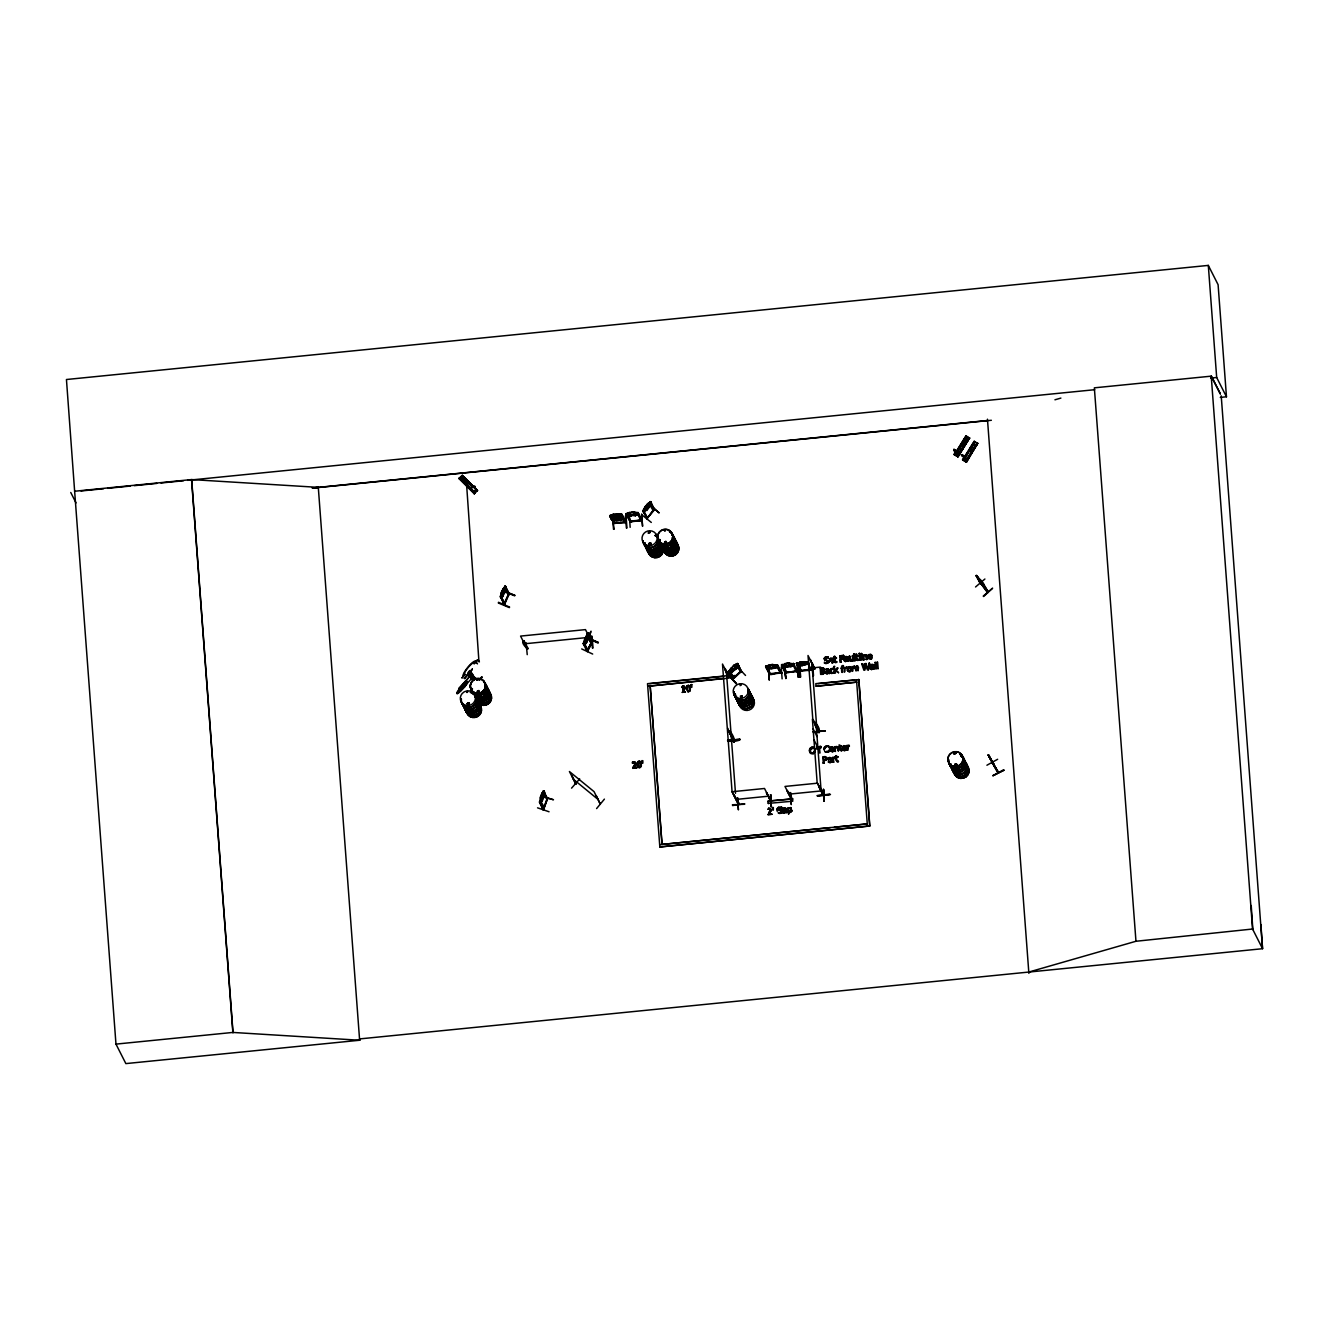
<?xml version="1.0" encoding="UTF-8"?>
<svg xmlns="http://www.w3.org/2000/svg" width="1329" height="1329" viewBox="0 0 1329 1329"><rect width="100%" height="100%" fill="white"/><g stroke="black" fill="none" stroke-linecap="round" stroke-linejoin="round"><path stroke-width="1.5" d="M642.854 763.178L642.854 760.72L641.807 760.653L642.256 763.228M691.877 687.243L691.794 684.618L690.831 684.717L691.279 687.292M773.328 809.976L773.328 807.517L772.299 807.451L772.747 810.025M585.474 638.103C583.88 644.515 589.661 635.993 586.056 636.923M826.954 758.244L826.937 759.191M824.246 658.553L824.628 659.965M824.312 659.084L824.495 657.872A2.077 1.993 -26.9 0 1 825.409 657.124L827.369 657.074M848.085 669.467L848.018 668.487M818.747 748.077L816.737 747.778M819.544 748.161L821.206 747.064L819.86 746.25M831.04 760.836L830.99 759.889M850.626 669.035L850.294 670.796M549.043 811.77L537.547 807.833M791.17 810.707L790.988 809.062M825.425 672.723C825.392 670.829 829.13 669.284 828.332 670.68M636.059 763.976L636.01 763.128M771.318 809.444L770.82 811.471M728.525 676.295L729.305 677.458L728.657 675.581L647.522 683.687L659.832 846.972L869.814 825.99L858.866 679.617L815.807 683.654L816.106 686.213L856.673 682.159L816.106 686.213M733.292 738.459L733.542 739.937L733.392 738.874M734.223 741.682L733.442 740.386M733.492 740.934L727.229 727.412L722.494 664.035L729.372 677.541M814.793 668.504L810.391 660.181L814.827 668.919L814.162 667.49M818.697 731.498L819.096 732.196M818.847 730.335C820.824 729.106 814.079 719.786 814.777 723.773L815.474 722.428M819.378 730.8L815.042 722.478M823.781 794.626L823.83 793.862M467.393 691.379L467.193 691.844M467.708 691.977L467.326 692.243M467.143 703.872L468.838 702.709M477.427 680.182L477.925 679.368L476.895 680.049M477.277 691.396L477.393 692.276M477.759 692.01L477.659 691.479M635.029 762.796L635.029 764.424M648.934 544.043L649.266 543.229L649.001 544.342M649.798 531.965L648.801 532.148M649.698 544.574L650.429 543.096M664.55 542.797L664.65 541.9M666.161 541.651L666.278 542.863M740.984 685.116L740.103 685.664M742.08 696.878L741.582 695.947M770.438 809.577L768.743 812.933M954.488 753.393L955.584 752.629M955.551 753.41L955.352 752.895M955.501 765.371L956.614 764.956L956.016 763.826M637.206 763.942L637.156 763.095M641.326 765.786L641.259 764.158M686.179 687.143L686.246 688.787M686.229 687.99L686.296 686.561M690.299 689.003L690.05 690.897M824.329 669.135L823.98 670.464M824.395 669.716L824.262 668.769M509.622 607.087L498.475 602.27M689.485 690.033L689.269 687.193M587.352 635.893L584.826 640.844L586.222 639.847L585.707 642.804L588.282 637.571L586.837 638.584L587.418 635.96M826.256 672.59L826.572 671.643M826.073 758.344L826.007 759.274M871.193 668.454L871.209 667.357M871.11 668.105L873.236 666.826L871.508 667.324M592.684 654.051L581.687 648.934M814.212 750.852L813.896 752.38M729.206 677.059L729.206 676.228M733.558 741.715L733.458 740.519M734.156 741.781L733.94 740.369M814.162 667.607L814.411 669.085M818.631 731.631L818.78 732.694L814.86 724.853M814.893 669.002L808.015 655.496L812.767 718.873L819.245 731.565L819.461 730.269M826.472 660.546L827.668 662.473M827.967 661.676L826.023 662.706M791.951 810.158L791.818 811.288M825.027 748.792L825.375 747.247A1.844 1.778 -26.9 0 1 826.356 746.533L826.837 746.616M542.963 809.427C545.97 808.397 540.355 799.543 539.292 801.968L543.162 809.81L547.149 799.643M546.651 799.344L547.183 798.181L543.196 809.677M547.698 798.845L543.362 790.871L547.315 799.377M777.98 810.457L778.113 808.829M777.963 809.926C777.282 805.839 784.143 809.344 781.535 807.052M848.6 671.577L850.045 671.726A1.927 1.861 -26.9 0 0 851.092 671.012L851.474 669.517M474.586 490.883L475.417 491.846M475.151 490.783L475.599 491.796M818.797 747.313L818.83 748.393M815.109 750.918L814.876 752.33M815.092 751.749L815.092 750.187M825.193 658.902L826.97 657.789M832.618 748.144L830.26 748.393M844.928 746.516L845.36 747.596L842.802 747.147M547.565 798.48L543.561 809.926L539.69 802.101L540.438 797.184L543.212 792.848L543.162 796.951L540.953 801.204L540.405 797.201L541.817 793.363L543.827 790.805L544.525 792.184M543.76 797.101L544.574 792.067L542.265 800.872M809.494 750.171L810.009 748.26M829.279 660.314L829.994 658.486L832.137 658.171M829.479 748.526L829.562 750.27M829.479 749.174L831.522 746.998M842.187 746.815L842.802 750.221M867.787 657.024L867.937 655.363M867.787 656.476L868.501 654.632M824.146 748.709L824.379 747.33M867.737 668.686L869.465 663.204L868.402 669.799L867.438 669.899L865.661 664.65L864.863 670.148L863.916 670.248L861.724 663.968L862.671 664.051L861.724 663.968M865.262 663.786L864.365 669.135L865.179 663.636L866.126 663.703L865.179 663.636M683.721 685.681C683.82 701.081 685.432 681.711 682.757 686.478M683.056 685.747L681.794 686.761L683.073 687.375L683.388 691.595L682.275 692.343L685.415 692.027L684.136 691.346M777.116 809.029L777.199 811.321M777.083 809.859L777.349 808.447A2.658 2.575 -26.9 0 1 778.595 807.218L779.907 807.019A4.17 4.02 -26.9 0 1 781.602 807.201M869.465 663.204L868.402 669.799M738.259 803.729L738.642 802.766L738.376 803.646M770.322 801.005L766.866 792.765M791.021 798.148C795.24 800.955 779.807 778.711 791.32 798.895M641.242 765.637L641.027 766.85M690.266 689.685L689.784 691.279L687.973 691.695M977.413 577.168C983.709 581.504 996.069 605.559 980.586 583.066M986.899 591.255L980.569 582.8L988.128 591.986L987.381 590.857M987.879 591.671L983.078 583.88M826.937 758.643L826.788 759.54M501.482 592.202L500.368 597.136L503.259 588.647L504.688 588.049L503.326 594.495L501.847 596.189L501.382 595.276C499.172 591.854 508.841 582.268 503.259 588.647M505.086 592.252L506.199 587.318M638.103 763.079L639.016 761.783L640.229 762.863M687.126 687.143L687.259 686.312M540.222 801.005L539.757 802.251M543.578 791.851L547.249 799.842L547.315 798.463M640.379 766.335L640.246 763.128M503.973 604.545L508.974 593.648L505.003 586.039L508.226 594.528M504.887 603.864L500.518 595.841L504.306 604.811L504.771 603.416M509.173 593.781L508.791 595.027L504.555 587.036M653.37 509.821L654.084 508.857L646.858 518.825L654.516 509.19M650.728 501.864C647.788 500.834 653.154 513.692 654.632 509.406M828.748 661.659L828.598 662.54M828.748 662.191L828.648 660.762M583.497 643.967L586.571 635.461M584.129 645.18C587.7 644.897 596.272 615.443 586.521 642.771M643.651 512.496L649.316 507.296L651.426 502.977L650.712 501.681L644.897 506.814L644.864 510.552L648.618 507.13L649.449 503.425M588.382 635.843L586.438 641.309L584.91 642.987L584.694 639.066L583.215 643.618L584.079 642.804L587.451 651.625L592.817 640.827L588.797 633.119C585.956 637.621 586.853 631.209 589.411 634.332M586.986 651.06L592.385 640.545M587.9 650.413L584.029 642.871M592.086 641.542L592.236 640.279M651.31 522.43L641.907 514.871M828.465 759.507L830.193 758.427M850.61 669.833L849.148 670.962M470.948 673.737L471.911 674.168M810.491 749.091L810.391 750.819M810.441 749.706L811.637 747.994L813.614 748.592M501 596.09L500.452 596.987L504.455 604.745L509.223 593.797M505.136 587.086L505.003 586.039M503.874 604.496L508.824 593.365M592.352 641.724L588.332 633.867M825.11 748.26L825.459 747.413A1.844 1.778 -26.9 0 1 826.439 746.699M791.885 810.673C790.821 813.365 787.416 812.683 791.503 811.521M575.656 783.877L572.068 775.87M596.272 795.656L600.293 804.111L594.046 791.619L569.41 771.518L575.856 784.027M770.421 810.075L768.046 814.644L772.016 814.245C769.076 813.099 768.561 814.328 771.285 810.125M783.113 811.305L784.293 810.109M844.347 659.865L847.237 658.304L846.756 657.307M870.296 667.773L871.06 666.776M472.277 677.84L470.333 673.969L471.247 673.288M635.976 763.81L635.079 765.737M791.336 798.962L784.974 786.436L817.418 783.196L823.083 795.44M823.747 795.689L817.136 782.465L812.401 719.089L819.212 732.644L818.897 730.103M467.526 703.323L468.572 704.486L468.622 702.925M476.829 679.767L477.776 679.269M469.386 703.905L468.09 704.785M477.493 691.578L478.623 692.309L478.972 691.18M649.815 532.281L649.017 531.882M649.316 543.511L649.133 544.608M651.177 544.408L650.579 542.913M666.726 542.847L665.846 541.285M740.452 696.629L741.316 697.559L741.914 696.429M742.346 697.26L741.748 695.765M955.634 753.277L955.102 753.244M954.903 764.258L954.803 765.139M956.581 764.74L955.186 765.105L955.8 763.826M956.98 764.873L955.418 765.67M831.755 760.869L831.456 761.849A1.927 1.861 -26.9 0 1 830.409 762.564L828.233 761.982M831.688 761.467L831.821 759.806M471.729 489.919L471.596 487.245M809.71 748.759L809.494 750.918M847.387 667.872L847.453 670.564M847.304 668.487L847.62 667.49A1.944 1.877 -26.9 0 1 848.666 666.776L849.596 666.676A1.927 1.861 -26.9 0 1 850.743 667.175L851.108 667.673M841.523 666.826L841.938 665.879M509.389 607.619L498.292 602.967M543.794 797.068L540.305 803.297M543.611 797.118L553.479 799.759L541.983 796.054M824.246 748.061L824.678 746.815M832.452 668.57L830.409 669.218L829.994 671.278M740.187 671.726L732.246 679.219L733.126 678.089M736.864 664.367C737.213 660.596 742.23 675.414 740.602 671.926M637.355 762.663L638.468 761.185L640.661 761.916M641.126 766.202L639.448 767.63M992.082 762.414L991.002 759.49M992.514 763.211L992.796 762.464M989.175 756.683L998.428 772.614L997.83 771.584M842.885 665.53C844.978 665.912 840.127 667.507 843.666 668.188L842.353 668.321L842.652 672.374L841.755 672.291L841.456 668.238M842.287 667.008L843.5 666.377M816.82 747.928L818.348 747.347L816.737 746.649M819.628 747.646L821.156 747.064M981.3 583.979L976.167 575.673L978.061 577.451M640.246 766.634L640.379 764.241M649.432 503.442L647.588 503.774L645.047 506.881L643.037 511.266L643.734 512.379M645.047 506.881L642.937 511.183M651.426 502.977L646.858 510.569M590.641 641.708L591.903 642.472L585.474 629.614L520.569 636.093L526.865 648.502C530.52 651.293 519.058 642.555 524.041 640.661L527.962 648.834M962.163 444.152L962.944 445.531M962.91 445.481L963.807 444.368M503.425 595.957L501 598.349L505.136 592.219M503.608 591.405L515.004 595.425L503.857 590.824M613.682 523.161L625.893 522.363L621.822 514.24L620.743 514.888L624.796 522.596M640.661 520.237L640.777 519.872M769.341 673.67L781.618 672.673L780.555 672.773M780.156 672.574L781.685 673.138L777.615 665.032L776.651 665.563M785.24 672.075L786.735 672.225L782.681 664.517L781.585 664.633L782.798 664.965M782.681 664.517C784.559 677.059 786.369 671.859 797.4 670.863M796.054 670.995L797.55 671.145M796.221 671.211L797.5 671.643L793.513 663.437L792.499 663.985M800.108 670.597L801.437 670.713M591.621 642.189L586.886 651.011M592.734 640.894L587.302 651.343M587.086 638.186L598.366 642.472L587.352 637.621M830.874 761.002L829.23 761.75M823.232 670.348L823.083 668.72M823.399 670.198L821.903 668.67M824.412 658.37L824.578 658.038A2.077 1.993 -26.9 0 1 825.492 657.29L826.339 657.074M650.031 502.578L650.629 501.797L654.566 509.671L646.974 518.426M830.974 670.098L832.104 669.268M783.944 811.305L786.037 810.374L786.137 811.67L784.409 812.185M647.572 517.496C640.179 508.193 644.216 511.366 650.811 501.747L647.489 503.691M868.817 655.247L868.568 656.376L870.927 655.43M471.712 487.361L472.111 486.53M474.769 486.962C474.071 484.62 475.3 486.713 475.749 489.952L473.656 491.73M463.323 687.625L464.685 684.02L456.661 693.057L459.601 688.189M514.655 595.841L503.525 591.255M634.946 764.258L633.435 766.617M460.798 690.548C451.029 699.32 467.725 686.262 467.177 682.209M464.402 687.176L466.795 681.312L462.907 684.335M635.777 764.408L634.249 766.717M814.81 752.164L813.713 753.576L810.358 753.078M732.977 671.594C723.325 675.747 739.987 669.318 738.293 664.782M736 668.869L738.193 664.865M827.817 758.892L827.967 758.344A1.944 1.877 -26.9 0 1 829.03 757.613L829.961 757.53M829.728 748.227L830.642 747.263M842.27 746.981L844.496 745.735M954.654 449.617L953.89 449.252M957.993 456.744L969.489 437.989L968.592 437.523L957.046 456.246C961.133 458.106 950.501 453.82 955.75 452.624M966.299 436.244L955.435 455.332L954.255 454.651L965.984 435.962L969.489 438.022L957.927 456.711L969.489 437.989M954.521 454.784L965.984 435.962M954.704 454.9L966.698 436.41L955.451 455.332L966.748 436.477M956.249 455.099L956.797 454.252M956.315 454.834L955.651 455.332M957.279 456.345L968.824 437.606M969.14 437.839L957.96 456.727L954.239 454.634M961.914 454.584L962.346 454.634M961.864 455.681L961.531 455.033M965.02 457.126L963.774 455.498M977.33 443.122L966.416 462.193L962.545 459.668L963.691 460.648L974.938 441.71L962.528 459.984L974.124 441.311L977.729 443.321L966.482 462.226L965.286 461.545L977.729 443.305L965.967 461.927M962.944 460.216L974.572 441.56M963.176 460.349L974.938 441.71L963.027 460.266M964.04 460.116L965.087 459.635M964.489 460.415L964.638 459.385M965.469 458.04L966.249 460.249L962.296 456.013M977.064 442.922L965.336 461.562M965.751 461.512L977.513 443.221M818.98 747.164L820.757 746.317M830.26 669.75L831.605 668.67M474.569 493.225L477.593 490.551L462.409 475.333L459.02 478.623L474.254 493.79L475.234 492.826L460.05 477.626L459.219 478.357M472.493 487.328L461.562 476.048L472.875 486.962M474.204 493.823L475.234 492.843M998.328 772.282L993.361 764.009M786.369 663.603C783.246 667.291 793.994 664.982 787.698 663.47L786.353 663.47M801.237 662.124C798.114 665.796 808.863 663.487 802.566 661.992L801.237 661.992M466.844 691.761L467.011 692.542M467.31 703.29L468.456 703.058M477.626 692.392L479.337 691.994M479.254 692.326L478.889 690.532L477.476 690.864M649.482 532.414L649.532 531.617M649.898 544.956L651.127 543.511M664.184 530.387L665.098 530.537M664.782 542.365L665.912 543.112L666.294 542.033M666.626 542.78L665.164 543.328M742.246 697.193L740.785 697.725M954.853 764.258L957.03 764.308M592.153 640.728L588.415 632.953M583.697 642.638L587.667 650.246M825.857 759.49L825.907 757.796L823.664 757.38C822.601 761.866 827.834 758.61 823.93 760.055M686.561 686.262L689.369 685.648M526.6 648.22L527.679 648.054M590.591 642.289L591.754 641.907L590.674 642.123L586.753 634.415L587.85 634.298L586.753 634.415M471.828 487.145L472.742 486.165M613.832 523.327L614.995 522.962M629.83 521.034L642.023 520.104M629.913 521.799L641.973 520.619L637.97 512.413L637.089 513.044M641.841 520.337L629.863 521.549M631.076 521.666L631.026 521.417M769.474 673.653L770.488 674.085M780.439 672.856L776.518 665.131M781.518 672.441L781.452 673.288M797.583 671.56L785.622 672.275M797.334 671.71L797.234 670.829M800.241 670.58L810.972 669.583M801.636 671.145L797.566 663.038L796.47 663.138L800.324 671.344L801.453 670.447M812.268 669.367L811.354 670.298M732.213 678.87L741.133 671.079M733.309 678.654L732.694 679.501L741.482 671.394L737.678 663.553L734.04 665.098L728.591 671.893L731.05 667.889L730.734 671.477L733.093 670.364L736.648 666.045L734.04 665.098L737.778 663.653M740.137 671.643L741.482 671.444M634.597 764.856L632.754 768.328L636.724 767.946C637.555 765.554 631.557 769.009 634.166 766.567M825.259 658.486L826.455 657.789M473.938 679.568L467.825 674.335L474.054 679.451M457.359 692.791L463.04 686.213L457.525 693.107M825.575 671.859L827.153 670.912M844.646 658.985L844.33 660.33A1.661 1.611 -26.9 0 0 844.646 661.161L847.437 660.895L845.543 661.526M828.515 662.39L825.99 663.453M824.163 669.949L824.146 670.929M540.255 803.43L542.398 800.922L541.817 793.363L543.943 790.838L542.98 791.885M467.542 482.477L466.246 482.427L466.629 483.955M837.885 667.939C832.868 672.856 840.044 667.623 836.871 668.038L835.193 670.381L834.014 666.46L834.512 673.022L835.409 673.105L835.476 670.63L838.499 672.624M962.196 444.202L963.841 444.418M971.001 449.102L971.183 450.83L971.433 449.036M848.317 668.072L849.264 667.523M828.764 758.543L828.582 761.085M790.871 811.122L788.828 811.521L790.689 811.338M646.858 518.443L642.688 510.768L643.801 510.186M687.259 690.05L688.156 691.146L689.186 690.548M810.773 748.875L813.315 748.327M813.83 752.214L812.451 753.011M459.053 478.59L460.033 477.643L475.018 492.976M462.359 475.383L459.203 478.324L474.436 493.524M831.24 669.451L830.841 671.195M770.305 811.886L768.727 813.68M572.218 776.535L576.421 783.877M571.553 788.147L579.693 778.91M604.413 799.111L596.588 808.58M467.874 672.806L469.851 670.514L468.356 673.454M472.277 669.168L464.353 678.538L472.244 669.201M471.23 673.039L470.134 674.085L471.197 674.999M458.738 688.372L472.293 673.737M473.639 677.524L472.277 676.594L473.656 676.328L472.127 673.454L459.186 688.887M460.183 691.196L473.606 676.295M481.679 676.91L478.922 679.85L482.078 677.242M479.42 680.332L482.062 677.225M854.248 666.178L855.643 667.025L856.673 666.145M778.412 808.597L782.05 808.364M824.545 673.238L822.485 674.218M736.382 683.638L728.226 674.982M736.366 683.837L728.192 674.999L736.515 683.737M868.269 655.131L870.977 654.466M814.511 752.679L813.63 753.41M824.761 746.981L826.704 745.752L828.432 746.881M853.966 666.41L853.65 666.577M828.432 751.25C829.279 749.157 829.362 753.294 828.997 750.52M618.068 516.898L620.344 515.901L617.321 513.808L613.201 514.356L611.905 515.785L615.41 517.164M629.448 512.545L628.517 514.871L631.574 515.32L636.491 514.074L636.026 513.144C633.252 509.289 620.809 516.915 629.365 512.396M799.859 662.091L798.928 664.417L806.902 663.62L803.846 661.692L796.337 663.686M469.22 672.889L476.928 679.169M733.94 739.771C722.561 719.653 737.047 739.688 733.342 739.489M823.714 794.543L819.428 786.087L823.847 794.825L823.615 793.347M833.732 762.148L832.834 762.065L833.732 762.148L833.399 758.643L834.944 758.111M847.105 750.137C847.719 747.43 850.477 744.722 847.57 745.353L847.188 750.304L846.756 745.436M848.002 750.221L847.752 746.881L849.447 746.2M460.748 479.869L463.688 477.045M466.23 485.351L469.17 482.527M474.951 491.763L475.848 490.899M729.571 671.062L728.724 671.793L732.711 679.584L728.442 671.494C730.053 667.856 735.087 681.428 732.894 678.222M846.44 667.258L845.078 668.088L846.141 667.324M834.479 757.364L833.433 758.145L834.163 757.513M833.433 672.358L831.971 672.657M837.469 746.665L835.144 747.297L835.825 746.732M852.321 660.38L849.713 660.712M733.176 666.344L732.196 667.258C729.654 672.989 738.392 665.895 733.093 666.261M745.536 675.448L737.246 666.693M790.755 807.5L788.579 808.182L791.154 807.833M871.475 669.434L873.303 668.637L872.339 669.318M468.921 704.603L469.336 703.34M649.216 543.196L650.629 542.88M665.115 531.102L664.517 530.836M472.011 710.301L470.981 710.467M472.21 710.467L471.164 710.849M665.148 541.634L665.979 541.551M740.386 696.047L741.798 695.731M955.501 764.158L955.235 764.989M958.491 771.734L959.887 771.518M828.283 662.689L826.655 663.42M853.052 667.125L852.122 666.51L852.553 671.378L853.019 667.623L855.012 667.789M855.876 667.939L856.84 666.676L857.753 667.523M686.827 685.88L688.057 685.315M637.804 761.816L639.531 761.251M826.356 672.939L828.299 671.162L828.482 672.624L826.754 673.138M846.739 660.53L847.204 658.769L845.261 659.45L845.742 660.912M847.204 658.769L847.387 660.231L846.058 660.762M833.167 661.842L831.755 662.207M871.591 658.669L871.874 657.622L869.897 658.37M844.131 749.822L846.108 749.091L845.011 749.706M976.699 576.786L982.563 584.029M977.313 576.171L976.283 575.623M979.905 579.494L980.852 581.637M982.895 583.63C987.563 589.777 975.287 572.234 982.895 584.029L978.958 579.211M984.905 579.012L975.536 586.986M982.513 583.946L984.39 585.923M983.693 584.61L983.427 583.414M983.227 596.09L992.63 588.166L983.593 596.538M654.084 509.306L650.296 501.531M647.173 517.679L643.402 509.921M868.9 655.413L870.13 654.931M830.592 748.127L831.838 747.646M843.134 746.865L844.845 746.533M633.584 762.58L632.421 763.029L634.481 762.497M767.763 809.328L769.79 808.813M768.461 808.281L768.444 809.095M462.824 684.186L466.678 681.229L467.094 682.292M466.263 482.477L467.143 482.244M783.861 810.308L783.08 811.77A1.661 1.611 -26.9 0 0 783.412 812.6L784.376 813.115M955.717 455.249L956.631 454.535M864.199 655.23L866.425 655.081M473.19 678.421L471.18 674.767M825.159 746.566L827.402 745.885M810.474 748.011L811.471 747.479M738.093 802.699L738.426 804.244L732.063 791.735L727.312 728.408L734.123 741.947M833.283 750.536L831.954 751.068M816.554 746.964L817.501 746.616M826.156 760.005L823.897 760.603L824.163 763.112L823.216 763.029L824.163 763.112M687.542 686.246L689.253 686.91M639.963 766.7L639.05 766.916M829.146 751.516L827.186 752.247M988.211 754.988L994.175 765.155M988.759 756.085L991.584 760.504M998.212 772.083L988.145 754.872L992.829 763.677M986.915 765.238L997.647 759.274M993.461 764.192L992.58 762.846M994.075 765.006L993.926 763.859M992.829 775.604L1003.91 770.272M1003.893 770.239L992.896 775.754L1003.628 769.757M833.632 671.942L833.831 672.989L831.439 673.288A1.877 1.811 -26.9 0 1 830.392 672.59M461.761 475.965L472.659 487.095M459.203 478.324L474.652 493.391M823.166 670.198L821.222 670.597L822.784 670.397M781.984 812.85L778.03 812.783M649.632 543.245L650.595 543.378M653.851 550.937L652.689 550.954M467.725 704.287L468.738 704.32M740.02 684.535L741.034 684.834M745.021 703.789L743.858 703.789M827.884 673.587L825.658 673.388A1.661 1.611 -26.9 0 1 825.342 672.557M785.539 812.634L784.293 812.966M828.366 751.084L826.738 751.533M833.565 750.337L833.001 751.699L829.861 750.985M828.764 751.732L827.801 752.148M864.814 655.579L863.833 656.044L864.182 659.732L863.285 659.649L864.182 659.732M835.791 747.496L836.672 747.263M827.518 673.072L828.482 672.624M871.608 668.653L872.688 668.437M872.455 668.753L873.153 666.676M827.386 662.457L826.538 662.706M848.434 745.602L849.397 745.37M613.284 514.389L609.762 515.851L611.024 518.559L619.829 518.974M609.762 515.984L613.284 514.257M623.268 517.795L614.596 517.363L611.141 518.858L611.905 520.187M619.115 517.596L622.487 515.984L614.679 514.406C611.456 520.968 627.155 511.216 610.393 517.346L615.078 518.028M622.636 515.984L619.098 517.463M619.746 518.941L623.118 517.346M620.493 520.586L623.882 518.858M624.015 518.991L616.457 521.034L611.905 520.054M635.262 515.752L638.784 514.024L635.262 515.619M773.079 664.766L777.814 665.547L773.079 664.633L776.136 666.693L771.219 667.939L768.162 667.49L769.092 665.164C757.364 668.703 781.668 662.307 769.009 665.131M770.87 668.803C788.761 664.051 771.086 670.879 766.301 667.839M790.805 666.776L794.327 665.181L793.513 663.437M809.178 663.57L801.636 665.729L809.045 663.57M835.276 661.543L836.689 661.709L835.376 661.659M858.285 659.483L858.717 660.231L856.69 660.031M864.548 654.981L865.927 654.782M632.421 763.029L633.069 761.799L635.196 761.899M789.609 808.414L788.629 808.846L788.911 811.67M833.167 662.673L831.804 662.905M871.674 658.819L868.485 658.603M473.107 485.7L473.971 486.464M834.379 758.194L833.399 758.643M829.063 758.543L830.426 758.543M847.188 657.888L844.546 657.855L846.457 657.373M827.037 669.068L825.492 669.284L826.439 669.916M871.276 665.447L870.495 665.763L871.06 664.749M783.263 809.128L785.206 808.813M784.093 808.979L783.163 808.331L785.539 808.115M830.858 658.22L829.362 661.41M868.95 654.549L870.628 654.333M586.438 635.495L587.916 634.93M547.216 798.596L543.362 790.871M543.528 808.68L539.674 800.955M823.315 673.288C818.681 675.315 827.552 671.71 822.236 671.195M779.874 810.125L782.283 810.042L779.874 810.125C780.854 810.474 783.08 813.165 779.326 812.584M781.568 813.232L779.126 813.464M825.758 760.254L824.628 760.537M832.286 662.822L833.366 661.477M871.309 658.985L868.169 658.27M844.596 657.855L845.111 656.842M836.257 662.407L834.762 662.224M840.659 750.104L841.739 749.921L840.958 750.852M840.393 749.905L841.921 750.785L839.43 749.456M836.805 760.404L838.449 761.633L836.888 761.667M613.932 523.078L609.895 515.436L611.008 515.32L615.078 523.443M613.716 523.393L625.826 522.447M630.012 521.267L626.059 513.609L627.155 513.492L626.092 514.007L629.996 521.5M630.129 521.782L641.874 519.822M781.568 673.155C769.607 673.089 769.74 678.82 767.581 667.656M733.259 678.371L729.256 670.746M845.46 658.503L847.237 658.304M871.409 666.41L873.087 665.895M871.99 666.427L870.279 668.238A1.661 1.611 -26.9 0 0 870.595 669.068M784.21 809.942L785.987 809.743L784.725 809.793M1054.944 399.796L1060.891 398.085M1028.779 972.064L1135.963 941.264L1094.348 387.835L1211.234 376.157L1220.321 394.048M858.351 659.649L857.454 659.549M838.101 761.052L837.187 760.952M669.118 549.525L668.221 549.492M481.513 698.689L480.716 698.456L481.829 698.738M468.506 704.337L467.592 704.137M864.73 655.43L865.91 655.795M826.356 669.766L827.934 669.849M768.81 808.746L770.155 808.979M770.621 674.368L766.8 666.111L765.703 666.759M853.882 666.244L855.095 666.444M526.085 642.771L527.231 654.649M846.507 660.845L845.659 660.746M785.256 812.285L783.844 811.471M836.091 746.416L837.702 746.832M612.735 519.473L614.148 529.307M630.145 527.331L629.414 515.586M768.91 668.055L769.275 680.166L768.943 668.188M784.276 666.676L785.838 678.504L784.858 666.46M785.838 678.504L784.276 666.693M799.825 665.131L800.075 677.059M660.596 543.445L660.563 543.395A7.642 7.359 -26.9 0 0 671.56 549.11A7.642 7.359 -26.9 0 0 673.122 536.816M648.054 551.02L648.087 551.003A7.625 7.343 -26.9 0 0 657.224 557.399A7.625 7.343 -26.9 0 0 662.839 547.565A7.658 7.393 -26.9 0 1 657.29 557.565A7.658 7.393 -26.9 0 1 648.153 551.07L648.087 551.07M466.28 710.899L466.329 710.899A7.642 7.359 -26.9 0 0 477.294 716.547A7.642 7.359 -26.9 0 0 478.855 704.254M846.357 668.072L845.045 668.603L844.563 672.175L844.131 667.308L845.078 668.088M736.133 697.791L736.183 697.791A7.642 7.359 -26.9 0 0 747.18 703.506A7.642 7.359 -26.9 0 0 748.742 691.23M950.85 765.803L950.816 765.737A7.642 7.359 -26.9 0 0 961.897 771.584A7.642 7.359 -26.9 0 0 963.442 759.308M851.291 661.094L850.028 661.028M827.485 673.786L826.638 673.903M640.013 767.697L638.518 767.514M831.721 669.168L832.951 669.401M847.287 658.935L845.344 659.616L845.443 660.779M785.954 810.208L784.01 811.986M848.882 667.424L849.829 667.573M845.045 656.692L846.789 656.676M870.977 664.6L871.89 664.6M783.794 808.132L786.419 808.53M830.974 746.931L831.954 746.981M843.516 745.669L844.879 745.785M849.962 671.56L849.032 671.66M811.404 747.313L812.717 747.347M829.113 757.779L830.044 757.68A1.927 1.861 -26.9 0 1 831.173 758.178M813.182 753.776L811.305 753.643M858.268 660.38L857.238 660.413M837.486 761.7L838.449 761.633M831.323 658.785C827.352 659.765 834.114 661.477 832.02 658.752M869.448 654.832L870.395 654.981M842.52 665.596L843.417 665.663M832.353 673.338L833.831 672.989M768.843 807.982L770.172 808.098M832.569 751.849L829.645 750.586M845.111 750.586L843.084 750.304M780.223 812.667L781.602 812.484M502.777 590.026C506.399 588.98 501.099 597.867 502.096 591.172M823.166 674.285L820.641 674.401L820.176 668.122L823 668.055M819.212 787.532L823.714 795.606M770.687 794.676L771.318 806.603L770.737 794.692M823.631 789.409L824.213 801.321L823.598 789.393M738.359 804.128L738.725 803.081M737.728 797.832L738.409 809.909L737.495 797.998M790.639 792.549L791.303 804.626L790.39 792.715M522.978 641.193L524.041 640.661M591.339 636.109L592.402 647.987M729.123 676.145C720.667 658.885 727.029 676.428 728.79 676.444M724.969 669.799L725.302 668.686M810.491 661.244L810.823 660.131M726.897 675.88L735.07 675.647L726.93 676.378M726.88 676.345L735.07 675.647M820.591 667.092L808.414 668.254M729.771 734.156L730.103 733.043L733.691 741.997M812.783 731.864L825.342 730.8M727.578 740.403C726.73 742.213 741.2 741.316 739.755 739.173M727.711 741.183L739.854 739.871M817.252 731.731L825.359 730.867M744.689 804.261L732.395 804.759M817.617 796.237C856.474 791.336 791.087 798.663 829.645 794.161M359.794 1040.225L125.856 1063.599L115.972 1044.112L74.64 491.248L191.526 479.57L232.857 1032.434L359.627 1040.242L318.295 487.361L312.149 487.992L987.547 420.496M1220.288 397.404L1226.468 396.79L1218.095 284.688L1208.31 265.401L66.45 379.513L74.64 491.248M80.986 490.982L103.546 488.74M107.632 488.324L130.192 486.065M134.295 485.666L156.855 483.407M160.959 482.992L183.502 480.749M187.605 480.334L1094.731 389.696M1210.586 378.117L1216.683 377.502L1226.468 396.79M312.863 488.075L991.368 420.28M632.172 512.446L630.843 512.579C627.82 516.283 638.435 513.941 632.155 512.313M625.643 522.513L621.856 514.655L620.859 514.788M636.973 512.944L638.003 512.828L641.807 520.669M610.975 515.785L609.928 515.851L613.882 523.609M641.741 514.34L642.472 526.101M625.344 516.051L626.408 528.062M625.909 514.024L626.54 515.37L635.345 515.652M614.945 523.46L613.583 522.812L625.859 521.948M524.49 643.801L589.395 637.322M853.783 653.984L854.68 654.067L855.178 660.629C851.939 658.769 854.314 646.392 854.364 660.712M859.348 660.214L859.581 653.403L860.145 660.131M839.762 655.845L843.599 655.463L839.762 655.845L840.227 662.124L841.091 662.025C837.453 657.29 848.068 658.735 840.858 659.001M859.664 653.569L858.767 653.486M860.743 653.536L861.757 653.602L860.893 654.516M834.064 657.822L834.778 656.393L834.961 657.905L836.456 657.755L834.878 657.739L834.778 656.393M855.876 654.283C857.687 653.503 854.381 656.21 856.059 655.795M833.964 656.46L834.861 656.543M843.516 655.297L843.666 656.194L840.676 656.493C839.413 660.363 847.487 656.559 840.725 658.104M827.851 657.905L827.768 656.991M849.314 659.981L849.763 656.26L850.41 660.28M851.922 656.028C852.587 654.848 853.384 661.028 850.477 660.214M858.368 655.562L856.79 655.546L858.418 656.21M861.358 659.998L861.74 655.047L862.172 659.932M862.936 654.931C864.431 654.117 861.641 657.722 863.368 659.799M848.949 656.327L849.846 656.41M861.823 655.214L860.926 655.131M789.011 663.138L784.891 663.553L783.578 664.982L787.1 666.361L792.018 665.098L789.011 663.005L781.452 665.181L782.083 666.41L786.801 667.175L794.177 665.048M833.516 657.872L834.446 661.626M799.776 662.058L808.58 662.473M836.373 657.589L835.011 658.553L835.36 661.692M771.817 665.065L770.488 665.198C767.464 668.902 778.08 666.56 771.8 664.932M808.381 661.958L807.484 662.49M765.737 666.626L766.783 666.56M793.529 663.852L792.516 663.985M830.16 661.227L833.333 659.915M868.668 657.373L871.841 656.061M824.429 662.091L824.578 663.304L825.043 662.556M781.236 666.992L782.116 678.87M797.799 665.331L798.663 677.209M790.871 666.676L782.2 666.244M841.091 662.025L840.227 662.124M847.387 661.227L848.267 661.31L847.354 660.729M854.281 660.546L855.178 660.629L854.597 653.901M853.168 660.829L852.271 660.746L853.168 660.829L852.736 655.961M867.156 659.433L866.259 659.35L867.156 659.433L866.84 656.21M649.665 683.721L722.694 676.428M874.814 662.39C876.492 661.011 872.871 669.517 876.193 669.019L875.612 662.307M876.824 662.174C878.502 660.812 874.881 669.318 878.203 668.819L877.638 662.108M811.172 669.417L812.418 669.65L811.188 669.783M821.953 668.122L820.176 668.122M869.548 663.354L868.634 663.287M722.743 678.488L647.821 686.229M811.305 669.633L812.169 669.617M649.848 686.03L728.94 678.122L728.657 675.581M781.253 672.408L769.641 674.351L765.554 666.643M785.505 672.341L797.284 671.112M809.178 669.982L800.274 670.813L809.211 670.397M821.305 670.746L821.073 668.753L822.684 668.786M811.222 670.181L812.285 669.666M840.991 668.454L841.39 667.424M842.353 668.321L843.666 668.188M832.469 669.118L833.582 669.683L832.751 668.454M683.073 687.375L681.91 687.492M855.793 667.773L856.109 671.029L855.012 668.221M858.534 667.49L858.036 670.829L857.67 667.357M873.286 664.633L874.216 669.218L873.303 668.637M800.025 677.092L799.742 664.982M812.667 663.852L812.883 675.796L812.301 665.862M817.966 683.704L854.481 680.049M839.513 749.622L839.097 744.838L841.573 746.117L840.044 746.765L840.293 749.174M816.72 748.443L818.747 748.227M834.213 746.682C835.825 745.37 832.386 751.998 835.459 751.483L835.11 747.795L836.888 747.313M841.573 746.117L840.078 746.267M846.839 745.602L847.703 746.217M816.886 749.257C820.724 746.649 817.318 753.643 819.993 753.028L819.611 748.808L820.89 748.028M632.687 767.448L636.724 767.946M830.176 748.941L832.818 748.842M830.226 749.539L833.648 749.373L830.359 750.088M842.769 748.293L846.191 748.111L842.902 748.842M838.117 747.961L838.433 751.184L837.336 748.426M823.299 763.195L822.751 756.749L824.977 756.716M834.712 757.131L836.423 755.603L836.606 757.115L838.101 756.965L836.572 757.613L836.821 760.005M836.506 755.769L835.609 755.686M832.486 757.364C833.981 756.55 831.19 760.155 832.918 762.231M835.725 757.032L835.293 757.912M838.018 756.799L836.606 757.115M835.061 757.962L836.041 760.47M735.984 799.443L768.428 796.204M788.878 794.161L821.339 790.921M768.162 801.088L792.632 798.895L768.162 801.088L768.461 803.63L768.295 801.321M768.345 803.397L792.798 801.204L792.499 798.646M787.732 807.766C788.595 806.038 788.346 819.312 788.878 812.169M786.22 812.833L786.103 812.169M661.709 844.463L830.276 827.618M834.379 827.203L867.272 823.914L659.666 844.663M869.814 825.99L659.832 846.972M359.627 1040.242L359.528 1038.929L1262.55 948.707L1252.566 929.021L1135.963 941.264M115.972 1044.112L232.857 1032.434M846.357 667.092L846.772 667.241M824.362 756.6L825.425 756.749M871.857 665.131L873.136 665.796M634.481 761.733L632.355 762.132M784.658 808.663L785.937 809.328M831.987 668.421L833.433 668.637M835.908 662.639L835.061 662.523M844.629 750.669L842.403 749.739M843.981 746.233L845.011 746.665M844.579 749.988L843.533 749.672M856.989 665.895L857.886 666.194M854.431 667.108L853.019 667.623M829.944 762.663L828.565 762.248M812.002 747.197L813.298 747.463A2.492 2.392 -26.9 0 1 814.594 748.426M648.187 504.97L646.708 504.904M845.859 656.526L847.121 656.759M871.807 664.434L873.07 664.666M826.954 668.919L828.515 669.284M592.036 636.176L593.05 648.054M871.857 669.583L870.711 669.118M832.369 672.823L831.439 672.474M849.53 671.128L848.65 670.796M812.534 753.178L811.288 752.762M818.033 747.297L816.87 747.446M626.042 516.134L626.972 528.012M642.638 526.218L641.542 514.207M813.531 675.713L812.75 665.812M827.219 751.682L826.356 751.45M688.555 691.844L687.525 691.578M590.707 642.638L586.787 634.83M688.505 691.163L687.409 690.415M786.585 672.125L786.519 672.79M633.966 762.331L634.847 762.663M191.526 479.57L318.295 487.361M826.788 656.875L828.283 657.274M857.986 659.732L857.072 659.001M826.073 663.603L824.495 663.138M640.96 520.702L636.873 512.512M769.541 674.102L765.703 666.211M826.555 660.712L824.96 660.181M826.788 659.898L825.375 659.35M831.871 746.832L833.416 747.994M831.954 673.504L831.505 673.438A1.877 1.811 -26.9 0 1 830.475 672.74L830.16 672.175M869.581 658.32L871.824 657.639M857.637 666.095L855.643 667.025M997.68 772.398L992.049 762.53M633.435 512.014L638.169 512.795M622.005 514.639L617.271 513.858L621.822 514.24M623.401 517.762L614.679 517.38L611.29 518.991M610.376 517.081L615.111 517.994M614.197 518.941L611.024 518.559M803.895 661.659L808.447 662.49L807.218 662.506L809.66 667.108M788.961 663.055L793.695 663.952M956.515 454.701L956.814 454.319M850.776 660.413L849.763 656.26M779.841 812.833L778.944 812.401M849.48 667.357L850.56 668.404M825.342 756.583L826.771 757.53M812.102 753.178L810.972 752.496M872.655 664.417L873.618 664.998M827.801 668.902L828.764 669.484M872.322 665.115L873.186 666.194M790.14 808.182L791.071 809.228M688.472 685.149L689.934 686.412M953.624 450.365L958.01 454.933L957.777 452.524M957.229 452.724L956.332 451.295M827.851 745.802L828.814 746.233M825.043 757.297L825.99 757.962M823.465 794.858L823.033 795.423M472.925 678.355L473.722 677.425M827.02 660.629L827.901 661.344M478.141 692.741L477.543 691.778M468.09 704.902L467.21 703.838M823.249 667.939L824.213 668.62M823.531 670.564L824.545 671.228M541.435 794.875C545.172 794.161 540.056 802.749 540.969 796.121M966.997 436.643L965.884 435.995M639.349 761.799L640.329 763.278M962.262 455.282L961.465 455.531M826.09 752.314L825.043 751.633M871.276 669.534L870.512 668.919A1.661 1.611 -26.9 0 1 870.196 668.072M845.344 661.626L844.563 661.011A1.661 1.611 -26.9 0 1 844.247 660.164M818.963 731.05L815.192 723.74M784.01 812.899L783.329 812.451A1.661 1.611 -26.9 0 1 782.997 811.604M506.017 587.385L505.452 586.056M504.87 603.599L500.518 595.841M588.88 638.784L598.067 643.086M969.771 438.205L968.608 437.54M974.273 441.328L975.237 441.942M954.023 449.484L955.651 450.498M831.771 672.756L830.808 671.411M475.649 662.124L476.978 663.304M962.512 454.917L963.409 455.448M836.805 747.147L837.336 747.978M964.854 437.922L968.326 439.916M973.094 443.221L976.566 445.215M962.894 441.078L966.333 443.006M961.847 442.773L965.286 444.683M973.559 450.066L970.087 448.072M960.684 444.667L964.14 446.66M968.924 449.966L972.346 451.893M955.8 453.471L958.109 454.784M964.04 458.771L966.349 460.1L965.568 457.89M639.897 761.201L640.91 762.348M857.504 666.959L855.743 667.374M665.148 543.428L664.55 542.465M649.582 544.392L649.798 544.591M468.772 702.742L469.502 703.639M471.778 673.172L473.274 676.046M472.31 676.644L471.014 673.055L472.077 673.969M472.792 677.175L470.881 673.321M856.989 660.33L856.225 658.902M477.476 663.902L476.829 663.154M823.432 794.991L823.664 793.496M825.575 752.114L824.678 751.217M955.269 449.999L957.511 452.458M964.572 456.611L965.452 457.475M810.889 753.576L809.71 752.114M980.652 583.115L976.616 575.357M980.852 584.245L976.715 576.288M645.861 505.934L645.944 508.608L648.203 504.97M847.337 656.725L848.267 661.31M472.327 669.284L464.353 678.538M476.48 679.684L468.788 673.404M573.331 779.226L597.95 799.344M457.143 693.838L456.661 692.891M830.343 758.377L831.074 760.038M829.08 761.799L828.499 760.919M478.922 661.227C474.885 657.872 481.131 663.852 478.922 661.227L466.429 482.277M976.067 575.573L978.161 577.367M527.779 648.054L526.932 648.951M796.353 671.677L792.4 663.553M785.389 672.474L781.585 664.633M462.11 475.433L477.526 490.6M461.944 475.782L477.211 490.916M459.585 478.075L474.852 493.209M836.057 670.098L838.582 672.773M638.219 767.464L637.571 766.551M834.845 662.374L834.363 661.46M843.367 749.656L842.819 748.676M832.685 658.353L833.349 659.549M978.011 577.367L980.603 580.441M847.952 671.295L847.237 669.932M837.619 746.682L838.15 747.712M471.994 489.637L473.772 491.846M977.878 578.082L979.938 580.806M848.517 670.763L848.002 669.301M638.634 766.783L638.02 764.491M824.462 671.062L824.944 672.208M991.932 761.617L992.481 762.464M989.673 757.53L991.301 760.587M988.327 754.922L988.859 755.852M997.298 771.484L990.421 758.925M871.442 654.782L871.857 655.712M845.676 746.233L846.091 747.164M991.451 760.537L993.494 764.341M814.876 748.975L814.511 748.277A2.492 2.392 -26.9 0 0 813.215 747.297M1211.483 376.257L1220.304 393.633M967.495 441.112L964.073 439.185M966.914 459.618L963.89 458.106M982.895 583.614L986.982 591.571M976.184 575.49L980.187 583.514M988.71 754.706L993.212 763.461M856.507 679.85L867.438 826.223M843.666 656.194L840.592 656.343L840.808 658.27M836.489 658.403L834.928 658.403L835.227 661.344M834.828 666.377L834.014 666.46M828.366 658.287L828.2 657.124M808.065 663.603L810.408 668.238M845.36 747.596L842.802 747.845M801.387 671.295L796.47 663.138M800.706 677.009L799.643 665.131M835.243 757.248L835.177 758.111M828.897 747.247L828.731 746.084M785.672 672.873L781.602 665.181M813.132 728.89L817.036 736.598M780.605 673.371L776.435 665.596L777.615 665.032M813.946 739.788L817.867 747.496M737.279 663.37L741.466 671.56M736.465 664.118L740.569 672.225M631.225 521.599L626.972 513.958M766.318 792.815L770.803 800.889L764.524 788.479L732.063 791.735L738.343 804.294M772.016 814.245L768.046 814.644M620.959 517.131L617.919 515.336M612.985 517.928L613.915 515.735M691.794 684.618L690.831 684.717M744.639 803.713L732.528 805.573M685.415 692.027L682.275 692.343M588.714 635.478L591.887 641.99M583.215 643.618L587.069 651.459M505.402 586.172L509.372 594.08M70.753 492.478L76.035 502.91M810.79 752.314L810.291 750.088M823.997 672.009L821.272 671.295L821.521 673.77M873.718 665.098L873.984 665.995M640.827 762.181L641.242 763.544M865.827 655.629L866.143 656.825M862.604 663.885L864.365 669.135M866.043 663.536L867.82 668.836M829.512 661.892L829.196 660.712M842.187 749.34L841.938 748.31M830.243 672.341L829.927 670.53M871.641 655.131L871.924 656.227M690.05 686.794L690.366 688.372M641.027 762.73L641.359 765.105M637.156 764.574L637.455 766.152M850.477 668.254L850.71 669.201M824.063 749.29L824.246 750.187M814.993 749.44L815.175 750.337M809.411 750.752L809.594 751.633M865.976 656.061L866.342 659.5M686.163 688.638L686.345 689.568M637.322 765.504L637.123 763.776M687.043 688.538L687.259 689.801M638.236 765.737L637.986 763.378M819.843 786.037L819.511 787.15L819.428 786.087M729.953 730.983L729.621 732.096L729.521 731.033M823.315 789.409L824.213 801.321M770.421 794.692L771.318 806.603M1221.218 395.826L1262.55 948.707L1260.922 924.635M1208.31 265.401L1216.683 377.502M1211.234 376.157L1252.566 929.021M987.464 419.183L1028.879 973.36M861.674 653.436L861.823 654.416M859.581 653.403L860.062 659.965M856.69 654.2L856.873 655.712M856.84 656.21L857.089 658.603M858.75 679.368L869.681 825.758M856.026 656.293L856.308 659.051M849.032 656.493L849.264 659.549M847.952 657.938L848.201 661.144M843.583 657.822L843.716 658.719M840.775 658.852L841.008 661.875M846.108 749.091L846.257 750.104M836.655 661.543L836.805 662.423M834.047 656.626L834.147 657.988M834.114 658.486L834.313 661.094M829.047 670.314L829.362 673.703L828.449 673.122M833.3 757.281L833.433 758.145M811.936 663.204L816.67 726.581M818.199 748.293L818.199 749.124M816.305 726.813L821.056 790.174M801.669 665.563L796.951 664.915L796.47 663.686M797.068 665.248L797.998 677.292M786.702 809.378L787.034 812.75M782.2 809.893L782.482 812.783M726.415 671.743L731.149 735.12M731.216 736.116L735.502 793.347M682.99 687.226L683.305 691.429M631.225 516.184L626.673 515.353M618.716 516.815L621.723 518.908L613.749 519.705L614.596 517.23M617.387 517.147C624.148 519.373 611.689 520.353 616.689 517.496L620.045 517.945L617.321 517.247L618.965 516.117L613.317 516.682L615.925 517.38L614.164 518.559L616.058 517.28M616.639 515.635C622.886 516.948 612.154 519.107 615.31 515.768M612.785 519.456L613.516 529.357M191.708 479.919L233.04 1032.799M1251.22 905.531L1252.848 929.586M690.283 688.206L690.382 689.17M687.01 687.442L687.126 688.704M689.485 688.455L689.518 689.585M824.063 748.543L824.146 749.456M829.711 757.547A1.944 1.877 -26.9 0 1 830.874 758.045M831.373 761.7A1.927 1.861 -26.9 0 1 830.326 762.414M847.703 667.656A1.944 1.877 -26.9 0 1 848.749 666.925L849.68 666.842A1.927 1.861 -26.9 0 1 850.826 667.341M659.367 541.7A7.658 7.393 -26.9 0 1 652.323 549.874A7.658 7.393 -26.9 0 1 644.183 543.229M655.081 535.67A7.658 7.393 -26.9 0 1 656.742 536.683M659.001 539.657A7.775 7.492 -26.9 0 1 653.27 549.691A7.775 7.492 -26.9 0 1 644.017 543.112M655.064 535.454A7.775 7.492 -26.9 0 1 656.759 536.484M660.264 543.495A7.658 7.393 -26.9 0 1 652.24 551.701A7.675 7.409 -26.9 0 1 645.229 543.146M645.196 543.063A7.658 7.393 -26.9 0 0 652.24 551.701A7.675 7.409 -26.9 0 0 660.33 543.578A7.625 7.343 -26.9 0 1 653.32 551.817A7.625 7.343 -26.9 0 1 645.229 545.206M658.27 539.341A7.775 7.492 -26.9 0 1 651.127 547.614A7.775 7.492 -26.9 0 1 642.871 540.87M657.855 537.414A7.775 7.492 -26.9 0 0 655.612 534.241A7.658 7.393 -26.9 0 1 657.705 537.331M659.184 541.352A7.658 7.393 -26.9 0 1 652.14 549.525A7.658 7.393 -26.9 0 1 644 542.863M658.287 539.574A7.658 7.393 -26.9 0 1 651.243 547.747A7.658 7.393 -26.9 0 1 643.103 541.102M655.662 534.557A7.658 7.393 -26.9 0 1 656.991 535.969M657.988 541.169A7.658 7.393 -26.9 0 1 642.92 540.737M662.44 547.781A7.658 7.393 -26.9 0 1 654.4 555.987A7.658 7.393 -26.9 0 1 647.373 547.349M647.09 549.176A7.775 7.492 -26.9 0 0 655.347 555.921A7.775 7.492 -26.9 0 0 662.473 547.631A7.775 7.492 -26.9 0 1 655.297 555.821A7.775 7.492 -26.9 0 1 647.04 549.06M661.393 545.505A7.775 7.492 -26.9 0 1 653.253 553.828A7.775 7.492 -26.9 0 1 646.127 545.073M662.257 547.415A7.658 7.393 -26.9 0 1 655.214 555.588A7.658 7.393 -26.9 0 1 647.073 548.927M661.244 547.581A7.658 7.393 -26.9 0 1 652.34 553.761A7.658 7.393 -26.9 0 1 646.293 545.222M661.344 545.405A7.775 7.492 -26.9 0 1 653.203 553.728A7.775 7.492 -26.9 0 1 646.077 544.973A7.658 7.393 -26.9 0 0 653.154 553.495A7.658 7.393 -26.9 0 0 661.178 545.289M672.291 535.138A7.658 7.393 -26.9 0 1 671.594 546.95A7.658 7.393 -26.9 0 1 660.131 543.561M659.732 541.667A7.658 7.393 -26.9 0 1 659.848 539.724M672.308 534.939A7.775 7.492 -26.9 0 1 669.799 547.847A7.775 7.492 -26.9 0 1 659.682 539.591A7.775 7.492 -26.9 0 0 669.733 547.747A7.775 7.492 -26.9 0 0 672.241 534.823M669.484 531.666A7.775 7.492 -26.9 0 1 670.464 544.674A7.775 7.492 -26.9 0 1 658.42 539.325M672.109 534.773A7.658 7.393 -26.9 0 1 669.633 547.515A7.658 7.393 -26.9 0 1 659.666 539.375M671.211 533.012A7.658 7.393 -26.9 0 1 669.65 545.339A7.658 7.393 -26.9 0 1 658.652 539.541M669.367 531.633A7.658 7.393 -26.9 0 1 671.128 543.843A7.658 7.393 -26.9 0 1 658.868 541.086M673.72 540.172A7.658 7.393 -26.9 0 1 674.667 553.014A7.658 7.393 -26.9 0 1 662.806 547.731M676.262 543.013A7.642 7.359 -26.9 0 1 675.564 554.774A7.642 7.359 -26.9 0 1 664.135 551.402A7.642 7.359 -26.9 0 0 675.497 554.658A7.642 7.359 -26.9 0 0 676.195 542.88M663.852 547.581A7.642 7.359 -26.9 0 0 663.736 549.508L663.669 549.525A7.642 7.359 -26.9 0 1 663.786 547.448M673.271 537.132A7.642 7.359 -26.9 0 1 671.726 549.409A7.642 7.359 -26.9 0 1 660.762 543.644M673.255 536.982A7.675 7.409 -26.9 0 1 671.693 549.342A7.675 7.409 -26.9 0 1 660.663 543.544M672.624 537.83A7.775 7.492 -26.9 0 1 673.587 550.854A7.775 7.492 -26.9 0 1 661.56 545.488M675.182 540.853A7.642 7.376 -26.9 0 1 673.62 553.163A7.642 7.376 -26.9 0 1 662.639 547.382M672.557 537.73A7.775 7.492 -26.9 0 1 673.537 550.738A7.775 7.492 -26.9 0 1 661.51 545.388A7.658 7.393 -26.9 0 0 673.404 550.538A7.658 7.393 -26.9 0 0 672.457 537.697M485.002 684.136A7.775 7.492 -26.9 0 1 485.799 694.768A7.658 7.393 -26.9 0 1 475.051 695.898M474.918 695.864A7.775 7.492 -26.9 0 0 485.799 694.768A7.658 7.393 -26.9 0 0 485.002 684.352M472.26 690.764A7.775 7.492 -26.9 0 1 472.376 688.804M485.102 683.272A7.675 7.409 -26.9 0 1 476.463 693.306A7.675 7.409 -26.9 0 1 472.127 681.212A7.675 7.409 -26.9 0 1 485.102 683.272A7.642 7.359 -26.9 0 1 476.43 693.19A7.642 7.359 -26.9 0 1 472.127 681.179A7.642 7.359 -26.9 0 1 485.019 683.222A7.658 7.393 -26.9 0 1 481.264 694.602A7.658 7.393 -26.9 0 1 471.18 688.405M483.872 681.91A7.775 7.492 -26.9 0 1 482.294 694.419A7.775 7.492 -26.9 0 1 471.13 688.538M472.659 692.426A7.658 7.393 -26.9 0 1 472.36 688.588A7.775 7.492 -26.9 0 0 472.626 692.575M483.922 682.226A7.658 7.393 -26.9 0 1 482.361 694.552A7.658 7.393 -26.9 0 1 471.346 688.754M474.603 696.13A7.642 7.359 -26.9 0 0 485.899 697.177A7.642 7.359 -26.9 0 0 485.816 686.03A7.658 7.393 -26.9 0 1 486.696 696.612A7.658 7.393 -26.9 0 1 475.948 697.692M485.982 686.345A7.642 7.359 -26.9 0 1 486.065 697.492A7.642 7.359 -26.9 0 1 474.752 696.446M488.956 692.226A7.642 7.359 -26.9 0 1 489.736 702.659A7.642 7.359 -26.9 0 1 479.055 703.722M486.414 689.386A7.658 7.393 -26.9 0 1 489.952 699.237A7.658 7.393 -26.9 0 1 479.786 702.991M488.906 692.093A7.642 7.359 -26.9 0 1 489.67 702.526A7.642 7.359 -26.9 0 1 478.988 703.606M486.397 689.17A7.775 7.492 -26.9 0 1 489.487 700.034A7.775 7.492 -26.9 0 1 477.991 701.928M487.893 690.05A7.658 7.393 -26.9 0 1 488.673 700.533A7.658 7.393 -26.9 0 1 477.942 701.612M486.995 688.289A7.658 7.393 -26.9 0 1 487.776 698.772A7.658 7.393 -26.9 0 1 477.045 699.835A7.775 7.492 -26.9 0 0 488.407 697.908A7.775 7.492 -26.9 0 0 485.318 687.043M485.268 686.943A7.775 7.492 -26.9 0 1 488.358 697.791A7.775 7.492 -26.9 0 1 476.862 699.685M485.151 686.91A7.658 7.393 -26.9 0 1 488.208 697.609A7.658 7.393 -26.9 0 1 476.862 699.486M474.951 696.512A7.658 7.393 -26.9 0 1 473.39 708.855A7.658 7.393 -26.9 0 1 462.376 703.058M474.902 696.197A7.775 7.492 -26.9 0 1 473.323 708.706A7.775 7.492 -26.9 0 1 462.16 702.825M475.832 698.323A7.642 7.359 -26.9 0 1 474.287 710.6A7.642 7.359 -26.9 0 1 463.323 704.835M470.233 692.475A7.775 7.492 -26.9 0 1 476.363 701.131A7.775 7.492 -26.9 0 1 467.326 707.393A7.775 7.492 -26.9 0 1 461.196 698.722M474.769 696.163A7.658 7.393 -26.9 0 1 473.207 708.49A7.658 7.393 -26.9 0 1 462.21 702.692M472.21 693.373A7.658 7.393 -26.9 0 1 476.48 699.403M476.363 701.347A7.658 7.393 -26.9 0 1 467.459 707.526A7.658 7.393 -26.9 0 1 461.412 698.971M472.028 693.007A7.658 7.393 -26.9 0 1 472.991 705.849A7.658 7.393 -26.9 0 1 461.13 700.566M479.354 703.988A7.658 7.393 -26.9 0 1 474.586 715.6A7.658 7.393 -26.9 0 1 465.582 707.178M465.416 707.028A7.775 7.492 -26.9 0 0 475.516 715.284A7.775 7.492 -26.9 0 0 478.041 702.376A7.775 7.492 -26.9 0 1 475.466 715.185A7.775 7.492 -26.9 0 1 465.349 706.928A7.658 7.393 -26.9 0 0 475.367 714.969A7.658 7.393 -26.9 0 0 477.842 702.227M475.932 698.506A7.642 7.359 -26.9 0 1 474.387 710.799A7.642 7.359 -26.9 0 1 463.422 705.018M478.905 704.387A7.642 7.359 -26.9 0 1 477.36 716.663A7.642 7.359 -26.9 0 1 466.396 710.899M476.895 700.134A7.775 7.492 -26.9 0 1 474.387 713.058A7.775 7.492 -26.9 0 1 464.27 704.785A7.658 7.393 -26.9 0 0 474.287 712.842A7.658 7.393 -26.9 0 0 476.762 700.101M478.274 701.862A7.658 7.393 -26.9 0 1 473.506 713.474A7.658 7.393 -26.9 0 1 464.502 705.034M962.545 757.497A7.642 7.376 -26.9 0 1 960.983 769.807A7.642 7.376 -26.9 0 1 950.002 764.009M960.817 756.135A7.775 7.492 -26.9 0 1 961.797 769.142A7.775 7.492 -26.9 0 1 949.753 763.793A7.658 7.393 -26.9 0 0 961.664 768.943A7.658 7.393 -26.9 0 0 960.701 756.101M964.688 760.57A7.642 7.359 -26.9 0 1 959.953 772.132A7.642 7.359 -26.9 0 1 950.966 763.743M959.787 754.108A7.775 7.492 -26.9 0 1 960.767 767.132A7.775 7.492 -26.9 0 1 948.74 761.783A7.775 7.492 -26.9 0 0 960.717 767.016A7.775 7.492 -26.9 0 0 959.737 754.008M953.89 753.942A7.775 7.492 -26.9 0 1 955.867 753.493M959.804 754.34A7.658 7.393 -26.9 0 1 963.608 763.577A7.658 7.393 -26.9 0 1 954.421 768.361A7.658 7.393 -26.9 0 1 949.022 759.939M959.621 753.992A7.642 7.376 -26.9 0 1 960.585 766.8A7.642 7.376 -26.9 0 1 948.74 761.534M965.618 763.56A7.642 7.376 -26.9 0 1 963.143 776.269A7.775 7.492 -26.9 0 1 953.009 767.996M953.192 768.145A7.642 7.376 -26.9 0 0 963.143 776.269A7.775 7.492 -26.9 0 0 965.635 763.344M964.555 761.218A7.775 7.492 -26.9 0 1 962.046 774.126A7.658 7.393 -26.9 0 1 952.096 766.019M965.452 763.195A7.658 7.393 -26.9 0 1 963.89 775.521A7.658 7.393 -26.9 0 1 952.876 769.724M964.555 761.417A7.658 7.393 -26.9 0 1 962.08 774.159A7.775 7.492 -26.9 0 1 951.929 765.869A7.775 7.492 -26.9 0 0 961.98 774.026A7.775 7.492 -26.9 0 0 964.505 761.102M964.356 761.068A7.642 7.376 -26.9 0 1 961.88 773.794A7.642 7.376 -26.9 0 1 951.929 765.654M777.432 808.613A2.658 2.575 -26.9 0 1 778.678 807.367M747.911 689.535A7.658 7.393 -26.9 0 1 745.436 702.277A7.658 7.393 -26.9 0 1 735.452 694.137M747.911 689.336A7.775 7.492 -26.9 0 1 745.403 702.244A7.775 7.492 -26.9 0 1 735.286 693.987M747.928 688.405A7.642 7.359 -26.9 0 1 739.339 698.373A7.642 7.359 -26.9 0 1 735.037 686.362A7.642 7.359 -26.9 0 1 747.928 688.405A7.658 7.393 -26.9 0 1 743.21 700.084A7.658 7.393 -26.9 0 1 734.206 691.645M734.223 691.861A7.775 7.492 -26.9 0 0 743.36 700.416A7.775 7.492 -26.9 0 0 748.177 688.638A7.775 7.492 -26.9 0 1 743.293 700.3A7.775 7.492 -26.9 0 1 734.156 691.744M747.729 689.186A7.642 7.376 -26.9 0 1 745.253 701.911A7.642 7.376 -26.9 0 1 735.302 693.771M748.144 688.837A7.642 7.376 -26.9 0 1 744.356 700.134A7.642 7.376 -26.9 0 1 734.289 693.937M750.985 695.599A7.658 7.393 -26.9 0 1 749.423 707.942A7.658 7.393 -26.9 0 1 738.426 702.144M751.001 695.399A7.775 7.492 -26.9 0 1 749.406 707.908A7.775 7.492 -26.9 0 1 738.259 702.028M751.815 697.293A7.642 7.359 -26.9 0 1 749.34 709.985A7.642 7.359 -26.9 0 1 739.406 701.862M748.891 691.529A7.642 7.359 -26.9 0 1 749.672 701.978A7.642 7.359 -26.9 0 1 738.99 703.041M737.661 701.629A7.642 7.359 -26.9 0 1 736.499 696.114M748.177 692.127A7.775 7.492 -26.9 0 1 749.157 705.134A7.642 7.376 -26.9 0 1 737.362 700.001M737.113 699.785A7.775 7.492 -26.9 0 0 749.157 705.134A7.642 7.376 -26.9 0 0 748.244 692.475M752.114 696.662A7.642 7.376 -26.9 0 1 748.327 707.975A7.642 7.376 -26.9 0 1 738.259 701.778M750.935 695.283A7.775 7.492 -26.9 0 1 748.426 708.207A7.775 7.492 -26.9 0 1 738.309 699.951M748.061 692.093A7.658 7.393 -26.9 0 1 749.024 704.935A7.658 7.393 -26.9 0 1 737.163 699.652M738.974 804.062L734.339 795.39L738.974 804.062M465.084 674.301L461.861 678.039L462.957 676.76A10.333 2.508 -50.8 0 1 468.439 666.543A10.333 2.508 -50.8 0 1 476.363 661.194L477.476 659.898L474.038 663.885L475.151 662.606A8.622 2.093 -50.8 0 0 468.522 667.075A8.622 2.093 -50.8 0 0 463.954 675.597L465.084 674.301M467.492 674.883L473.606 679.966L467.492 674.883M650.197 505.086L659.167 512.944L650.163 505.086M464.685 478.008L461.778 480.899L464.718 478.075M466.23 479.553L463.323 482.444L466.23 479.553M467.592 480.915L464.685 483.822L467.625 480.982M739.821 739.256L727.594 740.419L739.821 739.339M975.735 446.411L972.28 444.434L975.768 446.478M974.572 448.322L971.1 446.328L974.606 448.388M650.18 685.997L662.025 844.43L650.18 685.997M648.17 545.554A7.658 7.393 -26.9 0 0 656.792 535.537A7.658 7.393 -26.9 0 0 643.851 533.494A7.658 7.393 -26.9 0 0 648.17 545.554M650.014 532.597A7.775 7.492 -26.9 0 0 648.037 533.045A7.658 7.393 -26.9 0 1 649.964 532.564M663.719 543.993A7.658 7.393 -26.9 0 0 672.341 533.992A7.658 7.393 -26.9 0 0 659.4 531.932A7.658 7.393 -26.9 0 0 663.719 543.993M663.819 544.142A7.625 7.343 -26.9 0 0 672.391 534.192A7.625 7.343 -26.9 0 0 659.516 532.148A7.625 7.343 -26.9 0 0 663.819 544.142M674.667 552.98A7.775 7.492 -26.9 0 0 673.703 539.956A7.775 7.492 -26.9 0 1 674.617 552.864A7.775 7.492 -26.9 0 1 662.59 547.515A7.775 7.492 -26.9 0 0 674.667 552.98M674.368 550.256A7.642 7.376 -26.9 0 0 672.624 538.062A7.658 7.393 -26.9 0 1 674.384 550.272A7.658 7.393 -26.9 0 1 662.124 547.498A7.642 7.376 -26.9 0 0 674.368 550.256M476.53 693.356A7.642 7.359 -26.9 0 0 485.102 683.388A7.642 7.359 -26.9 0 0 472.21 681.345A7.642 7.359 -26.9 0 0 476.53 693.356M485.6 694.469A7.658 7.393 -26.9 0 0 484.819 683.986A7.775 7.492 -26.9 0 1 485.749 694.668A7.775 7.492 -26.9 0 1 474.868 695.748A7.658 7.393 -26.9 0 0 485.6 694.469M466.479 705.533A7.642 7.359 -26.9 0 0 475.051 695.565A7.642 7.359 -26.9 0 0 462.16 693.522A7.642 7.359 -26.9 0 0 466.479 705.533M953.989 766.318A7.642 7.359 -26.9 0 0 962.561 756.351A7.642 7.359 -26.9 0 0 949.67 754.307A7.642 7.359 -26.9 0 0 953.989 766.318M954.072 766.501A7.642 7.359 -26.9 0 0 962.661 756.533A7.642 7.359 -26.9 0 0 949.77 754.49A7.642 7.359 -26.9 0 0 954.072 766.501M955.817 753.377A7.775 7.492 -26.9 0 0 953.84 753.842A7.642 7.376 -26.9 0 1 955.767 753.377M965.751 777A7.642 7.359 -26.9 0 0 964.804 764.225A7.642 7.359 -26.9 0 1 965.751 777A7.642 7.359 -26.9 0 1 953.94 771.75A7.642 7.359 -26.9 0 0 965.751 777"/></g></svg>
